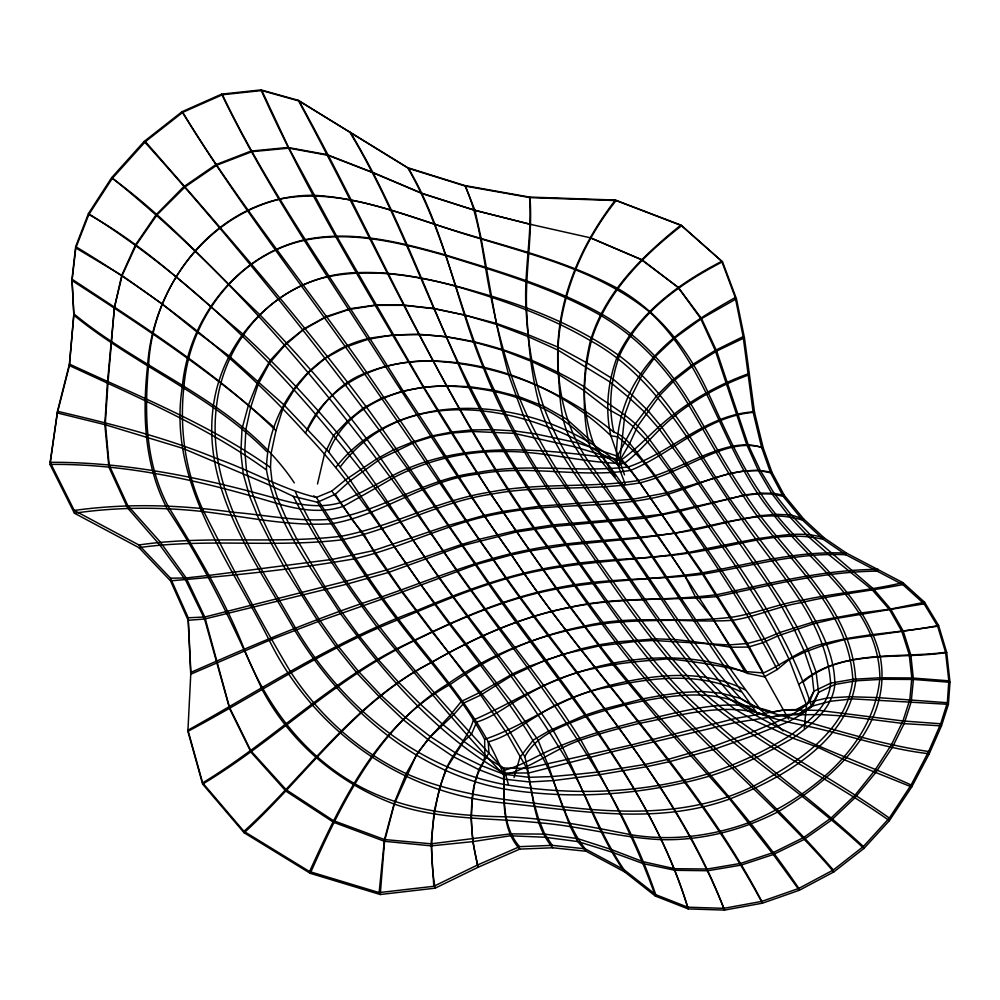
<?xml version="1.0" encoding="UTF-8"?>
<svg xmlns="http://www.w3.org/2000/svg" width="1000" height="1000" viewBox="0 0 1000 1000"><rect width="100%" height="100%" fill="white"/><g stroke="black" fill="none" stroke-linecap="round" stroke-linejoin="round"><path stroke-width="1.5" d="M266.462 469.938C266.788 409.963 310.138 351.238 369.8 338.237C443.8 325.087 520.788 349.212 584.263 386.725C606.413 403.975 632.825 416.15 649.538 439.575C666.025 461.488 681.162 484.375 697.15 506.662C741.188 569.225 788.5 631.862 811.375 705.938L799.412 713.688L784.812 714.85L734.875 722.65L611.287 752L528.7 772.975L503.562 773.05C436.7 735.05 385.425 674.912 340.462 613.638C311.8 568.425 276.137 523.825 266.462 469.938C205.837 426.1 136.8 397 69.4 365.55L73.825 315.175L72.062 280.6L75.812 247.963L88.837 214.525L112.312 178.363L145.4 141.637L182.738 112.35L222.425 94.75L261.825 90.55L299.113 101.013L408.462 168.35L465.438 186.137L530 197.613L616.062 200.575L681.663 225.65L722.5 261.775L736.438 298.762L744.425 337.775L754.513 412.275L763.213 447.875L771.988 472.4L784.35 495.425L803.737 519.075L824.338 538.025L846.637 553.2L902.9 582.612L924.575 602.225L938.587 625.438L946.712 652.487L950 682.288L948.413 704.325L941.475 725.888L929.237 753.737L911.7 787L889.375 820.65L863.925 848.462L833.825 871.925L799.338 890.275L762.362 903.2L724.475 910.1L688.175 908.913L655.387 896.075L624.637 871.888L586.175 851.263L577.762 841.562L570.262 826.513L558.125 794.762L549.113 767.663L537.913 739.812L511.125 701.475L450.387 623.862L421.012 584.8L394.487 547.013L350.45 480.525L328.675 451.975L283.625 404.55L229.1 355.988L196.625 331.712L162.013 303.825L122.088 275.587L75.812 247.963M586.175 851.263L552.762 847.775L519.775 849.112L478.062 867.275L435.125 888.175L380.25 894.513L310.275 873.337L244.125 832.775L202.625 784.1L187.887 731.35L190.85 672.412L188.225 617.775L170.525 578.2L138.912 544.987L74.25 510.45L50.163 462.325L57.462 411.287L69.438 364.087L73.85 313.788L71.988 279.163L75.65 246.612L88.425 213.575L111.688 177.6L144.137 141.463L182.013 111.713L221.637 94.125L261 89.9L298.263 100.337L407.713 167.688L464.888 185.562L529.55 197.075L615.388 200.05L680.837 225.087L721.75 261.312L735.263 297.525L743.15 336.625L753.075 411.887L761.625 447.413L770.6 472.8L783.112 496.287L802.513 520.087L823.325 539.338L845.85 554.775L902.8 584.6L924.087 603.837L937.65 626.237L945.588 652.337L948.825 680.812L947.35 702.712L940.688 723.775L928.625 751.525L911.125 784.987L889.325 818.062L863.375 846.5L833.325 869.987L798.825 888.4L761.787 901.388L723.838 908.337L687.7 907.188L655.738 894.65L624.025 869.675L585.15 848.812L552.275 845.362L519.612 846.663L477.625 864.95L433.812 886.287L379.137 892.6L309.587 871.575L243.975 831.363L202.65 782.887L187.938 730.2C263.038 688.45 335.325 640.688 416.375 610.725C463.088 591.163 510.975 573.1 561.325 565.7C609.087 557.425 658.062 559.875 705.625 550.175C744.312 543.725 784.013 530.05 823.325 539.338M947.35 702.712L877.425 697.588L849.887 696.725L827.212 697.975L809.45 702.163L799.987 709.762L787.362 717.25L753.913 731.425L713.388 746.325L668.375 759.3L645 764.463L597.938 772.038L574.575 774.513L551.65 776.587L528.9 777.312L503.762 774.212L481.037 765.462L455.788 753.088L430.475 736.663L405.112 717.175L380.887 695.25L358.288 671.175L337.663 645.575L318.875 618.925L301.913 592.337L272.375 539.825L260.725 515.312L252.125 492.663L246.525 470.8L244.812 450.875L245.863 429.475L250.65 407.475L258.188 384.35L269.462 363.175L284.788 345.412L303.125 329.875L324.562 317.838L348.675 309.538L375.2 305.338L403.825 305.325L433.963 308.738L465.125 315.175L496.8 324.5L528.275 336.637L557.962 350.112L609.888 381.9L628.2 396.962L643.962 411.55L658.088 427.562L684.613 463.825L768.4 585.3L781.9 606.975L794.488 629.925L804.663 652.138L811.975 673.913L813.913 691.237L806.538 704.95L796.575 709.575L784.312 709.887L735.225 718.487L630.95 745.062L526.912 768.425L503.75 768.062L486.825 757.913L463.775 741.363L442.663 724.35L420.312 704.15L398.5 682.188L377.962 659.3L358.762 635.425L341.037 611L324.725 586.413L297.062 539.675L286.075 518.125L277.787 498.938L272.013 481.138L270.475 467.488L271.238 452.725L275.963 430.688L282.938 408.363L294.2 389.725L308.363 372.638L325.475 358.113L345.55 347.137L367.938 339.312L392.463 335.012L418.738 334.237L446.35 336.763L474.8 342.287L503.462 350.475L531.838 361.538L558.725 374.45L584.062 390.637L607.275 408.688L620.475 416.037L633.225 426.6L645.337 439.237L657.312 453.975L682.075 488.113L736.812 567.925L764.562 612.112L777.75 635.938L789.225 659.538L806.538 704.95L804.237 728.325M380.25 894.513L384.538 841.312L394.3 804.1L416.312 755.188L427.863 739.45L450.475 714.912L461.2 701.5L480.763 692L512.712 673.812L529.3 666.287L563.4 654.163L598.55 646.075L634.738 641.538L653.263 640.462L728.6 644.95L747.5 643.5L764.587 638.862L780.037 632.438L815.863 621.225L862.013 612.837L890.675 609.05L924.575 602.225M530 197.613C532.688 234.375 525.288 270.9 526.538 307.725C527.987 340.925 530.875 374.325 539.925 406.425C555.812 456.75 593 496.15 621.013 539.862C660.1 593.575 692.05 652.788 737.25 701.812C758.012 716.838 783.85 720.987 808.312 726.4C848.725 735.125 887.9 749.225 929.237 753.737M379.137 892.6L384.462 839.525L394.663 801.862L406.188 773.625L418.113 752.237L430.475 736.663L454.2 714.15L463.963 702.95L480.7 695.113L511.025 676.1L544.587 660.487L580.6 648.975L599.175 644.8L617.987 641.787L655.713 638.85L674.725 639.525L693.8 641.625L731.1 647.25L748.325 647.05L762.962 642.7L777.75 635.938L813.275 623.862L835 618.663L924.087 603.837M340.387 466.7C408.975 375.725 540.388 407.638 619.3 465.925L619.888 460.363L629.625 443.575L637.712 426.112L660.175 394.9L674.9 379.9L693.787 365.238L716.663 351.075L744.425 337.775M619.3 465.925L624.875 414.425L632.038 395.062L641.988 375.288L655.575 356.3L675.325 337.612L701.562 318.612L736.438 298.762M803.737 519.075L791.175 514.913L776.35 514.362L760.537 515.625L727.312 521.7L675.6 533.1L639.325 538.062L565.962 545.262L529.55 551L511.55 554.913L476.275 564.475L401.938 592.112L318.212 621.538L269.3 640.35L190.75 674.2L188.15 620.275L170.512 580.837L138.912 547.65L74.4 513.2L50 464.425L57.375 412.962L69.4 365.55M317.5 484L324.45 454.2L333.612 435.425L347.587 420.9L363.338 407.95L381.525 398.225L401.662 391.362L423.363 387.225L446.225 385.6L470.05 386.725L494.4 390.363L518.962 396.675L543.488 406.112L566.938 419.312L593.475 443.25L615.075 476.688M514.087 777.5L519.913 757.387L533.237 740.1L549.05 730.85L584.575 715.325L603.775 709L643.2 698.775L663.088 695.15L682.7 692.438L702.163 691.462L721.637 693.275L740.763 698.5L760.487 709.488L783.05 730.888M310.275 873.337C341.887 802.188 379.263 725.7 448.175 683.662C488.663 655.075 535.625 636.138 584.288 627.075C632.712 616.675 682.513 623.2 731.325 617.263C755.812 613.612 778.8 603.7 803.3 600C836.275 592.788 870.088 590.6 902.9 582.612M309.587 871.575C341.8 800.775 378.8 723.075 450.387 684.412C490.525 655.9 536.388 635.413 584.788 626.05C633.25 614.338 682.975 623.212 731.912 620.375C755.6 617 777.487 606.425 801.125 602.675C834.638 594.6 869.013 591.225 902.8 584.6M328.675 451.975C346.688 405.938 399.325 385.6 445.85 386.138C498.113 387.15 553.112 402.85 588.875 443.038L590.8 448.413L621.375 485.625L670.85 554.825L684.562 575.237L695.575 597.275L713.3 619.35L744.725 671.488L763.388 672.962C784.7 663.475 802.537 647.487 826.263 643.138C863.012 633.35 901.375 632.925 938.587 625.438M615.388 200.05C577.137 249.45 552.238 311.2 558.725 374.45C561.2 408.825 572.962 441.625 593.888 469.075C649.163 549.362 701.188 632.05 760.487 709.488L772.562 712.175L784.312 709.887L819.1 710.362L902.95 720.962L940.688 723.775M811.375 705.938L818.587 692.412L816.1 672.113L807.738 649.237L796.963 626.812L784.013 603.962L756.162 562.062L713.512 502.175L661.925 427.325L648.05 410.712L632.038 395.062L612.825 378.913L586.825 362.85L558.237 347.225L528.038 334.65L496.337 323.387L464.562 315.038L434.2 308.488L404.5 305.15L376.362 304.938L350.312 308.663L326.45 316.438L304.75 328.312L286.4 342.9L270.413 360.2L258.137 381.05L248.512 404.888L242.013 428.837L240.85 453.05L243.3 474.05L249.625 496.337L258.888 519.125L271.15 543.225L285.375 569.163L318.212 621.538L336.825 647.875L357.137 673.275L379.425 696.925L402.875 719.388L427.863 739.45L453.075 756.513L478.787 769.613L503.612 779.075L529.65 781.988L553.575 780.55L600.087 774.613L646.162 766.8L668.975 761.825L713.012 749.712L753.775 735.438L787.837 722.05L801.45 714.463L812.575 705.987L830.438 701.25L852.55 698.888L948.413 704.325M585.15 848.812C563.362 821.012 558.663 784.325 540.712 754.362C519.7 715.062 491.112 680.35 465.075 644.325C409.95 575.4 366.6 497.35 305.525 433.212C326.238 383.263 381.25 359.325 432.837 360.988C498.775 362.525 563.513 389.913 610.85 435.75L624.525 474.9M307.762 429.412C320.913 404.825 339.938 381.838 367.1 372.525C388.088 364.025 410.688 360.7 433.25 361.138C499.038 364.312 563 390.538 613.837 432.113C628.825 437.362 635.837 453.025 646.237 463.888C658.45 479.025 668.725 495.55 680.312 511.15C715.925 560.862 750.8 611.35 779.137 665.638M616.062 200.575C577.725 248.725 554.85 309.425 557.987 371.375C560.337 392.95 559.237 415.637 568.825 435.662C575.625 448.837 584.113 461.037 592.737 473.075C651.75 549.975 699.638 634.575 756.762 712.712L771.363 717.025L784.812 714.85L821.05 714.587L844.8 716.05L904.112 723.625L941.475 725.888M552.762 847.775C531.213 822.337 533.138 787.175 524.788 756.725C537.438 733.438 564.1 725.9 586.9 716.213C605.35 709.963 624.15 704.812 643.25 700.962C680.9 693.688 723.725 688.75 756.762 712.712M335.75 467.438C403.188 381.688 540.212 397.762 616.625 461.7L625.35 484.412M244.125 832.775C306.125 776 354.75 702.15 431.075 662.638C474.475 637.8 520.725 616.888 570.075 607.45C618.45 597.075 668.275 601.175 717.038 594.637C770.3 583.337 823.438 569.587 878.288 569.375M243.975 831.363C306.15 774.625 355.188 700.688 432.2 662.062C475.35 637.212 521.475 616.6 570.588 607.1C618.713 596.225 668.263 601.038 716.963 596.55C770.037 585.25 823 571.638 877.65 571.125M57.375 412.962L104.825 424.613L182.5 448.225L269 484.837L293.337 496.375L317.4 502.25L335.25 494.3L350.45 480.525L380.988 458.562L414.837 442.188L433.15 436.425L452.287 433.038L472 431.45L513.9 433.338L575.087 446.962L619.888 460.363L624.15 463.525L630.438 470.412L639.875 482.9L702.638 572.788L747.5 643.5L763.388 672.962M680.837 225.087C642.6 255.925 604.8 292.188 590.45 340.675C582.125 374.387 581.475 410.3 593.475 443.25L593.4 444.188C648.2 518.263 698.337 595.737 747.812 673.45L764.35 676.812L777.262 669.538L789.225 659.538L804.663 652.138L823.05 645.4L844.875 639.487L937.65 626.237M681.663 225.65C643.587 255.375 607.55 291.075 592.1 338.038C583.038 372.3 581.562 408.312 588.875 443.038M57.462 411.287C111.562 424.025 165.787 437.5 217.262 458.762C250.787 470.45 281.788 489.125 316.363 497.425L331.788 491.037L345.962 479.562L361.163 469.3L376.863 458.85L393.738 449.712L411.838 442.262L430.838 436.15L450.925 432.188L471.688 429.95L493.062 429.7L514.575 430.913L536.213 434.05L577.45 442.812L617.312 456.163L621.712 459.613L628.275 466.938L638.438 480.513L702.537 574.263L748.325 647.05L788.55 719.1M799.038 684.388C838.538 648.75 896.825 658.787 945.588 652.337M803.062 682.113C842.525 648.4 899.112 659.987 946.712 652.487M202.65 782.887C275.613 738.65 336.062 675.337 414.65 640.175C460.05 618.138 506.775 597.712 556.562 588.013C604.612 577.688 654.05 580.325 702.537 574.263C750.075 566.375 797.15 552.238 845.85 554.775M202.625 784.1C275.663 740.288 336.05 677.588 413.688 641.05C459.288 618.825 506.312 598.375 556.475 589.05C604.725 579.763 654.112 579.9 702.638 572.788C750.2 563.987 797.862 550.388 846.637 553.2M735.263 297.525C699.013 318.15 661.475 340.85 638.725 377C622.025 402.212 615.662 431.75 616.625 461.7L617.312 456.163L633.225 426.6L656.637 395.763L672.337 380.25L691.7 365.112L715.238 350.425L743.15 336.625M721.75 261.312C679.013 283.375 637.438 313.275 616.7 358.137C607.712 382.987 605.037 409.85 610.85 435.75L617.8 436.875C649.325 461.75 668.487 498.175 691.975 530.025C722.812 574.987 752.412 620.938 777.262 669.538M722.5 261.775C680.863 283.4 639.675 311.988 619.4 355.863C610.6 380.288 608.112 406.688 613.837 432.113M799.412 713.688L812.575 705.987L818.587 692.412L834.825 684.513L855.738 680.837L882.375 679.3L913.425 679.463L950 682.288M796.575 709.575L809.45 702.163L813.913 691.237L830.612 683.15L852.8 679.3L879.887 677.775L911.825 677.962L948.825 680.812M187.887 731.35C257.738 694.275 323.512 649.35 397.35 620C444.75 600.375 492.137 579.388 542.9 570.05C591.1 560.737 640.375 559.95 688.838 552.375C712.15 547.4 735.537 542.75 758.988 538.462C780.525 535.55 803.162 530.9 824.338 538.025M190.85 672.412C253.575 644.775 316.688 617.888 381.975 596.763C430.625 579.862 478.35 559.425 529.188 549.75C577.25 539.888 626.587 540.45 674.975 532.987C717.125 528.175 760.15 507.038 802.513 520.087M748.875 374.825C722.6 384.625 697.4 397.575 675.55 415.3C656.838 429.738 643.088 449.425 624.15 463.525C583.837 463.062 544.487 450.975 504.062 451.562C465.887 450.825 427.837 459.988 393.938 477.45C377.287 487.375 360.35 496.763 343.475 506.275C321.138 513.938 297.438 509.588 275.425 503C202.125 481.087 127.062 463.525 50 464.425M747.5 374.075C720.438 384 694.825 397.738 672.163 415.65C654.388 429.225 639.888 446.575 621.712 459.613C544.675 449.538 461.625 438.062 390.075 476.95C373.837 486 357.25 494.412 340.562 502.612C319.788 508.738 298.15 504.675 277.787 498.938C203.588 478.088 127.675 461.887 50.163 462.325M478.062 867.275L472.837 841.625L471.138 818.263L472.475 797.588L474.913 782.038L478.787 769.613L483.663 761.625L484.875 755.5L484.637 739.325C527.65 724.938 563.888 694.262 609.637 686.888C652.825 677.4 699.663 671.675 740.875 691.787M293.337 496.375C316.988 543.15 346.962 586.512 378.15 628.525C418.938 678.4 459.425 728.825 504.225 775.163C531.7 767.8 553.962 749.163 580.812 740C599.763 733.512 619.113 728.275 638.575 723.562C681.912 715.238 728.15 700.325 771.363 717.025M754.513 412.275C706.65 415.7 672.812 453.338 630.438 470.412C580.025 478.387 528.55 464.237 478.05 474.1C425.5 479.513 382.725 515.225 331.4 523.75C287.625 526.487 244.3 516.325 200.975 511.325C158.825 506.85 116.388 507.1 74.4 513.2M753.075 411.887C705.662 415.075 671.475 452.275 628.275 466.938C578.062 472.962 526.9 462.6 476.85 472.688C425.138 478.812 381.488 511.362 330.55 519.288C297.9 522.013 265.538 514.9 233.088 512.263C180.463 504.812 126.988 503.062 74.25 510.45M138.912 544.987C205.925 535.013 274.062 544.338 341.238 536.237C392.137 526.5 438.263 500.062 489.725 492.175C538.787 482.287 589.212 488.425 638.438 480.513C659.862 475.475 679.75 465.838 699.862 457.137C719.188 449.263 740.7 440.538 761.625 447.413M138.912 547.65C206.1 538.088 274.288 547.825 341.6 539.85C392.837 529.65 438.837 501.875 490.838 494.3C540.037 484.65 590.588 491.213 639.875 482.9C661.988 477.312 682.438 467.088 703.088 457.663C721.762 449.487 742.812 441.175 763.213 447.875M188.15 620.275L204.575 619.038L346.3 584.288L387.912 572.638L462.887 545.538L516.462 532L553.088 526.5L644.975 518.138L680.312 511.15L745.55 494.762L760.475 493.1L774.163 493.4L784.35 495.425M188.225 617.775L204.788 617L346.512 581.112L386.887 569.913L460.55 544.8L478.825 539.362L515.85 530.638L553.35 524.862L627.25 518.575L662.075 514.175L743.112 495.588L758.263 493.787L772.087 493.963L783.112 496.287M170.512 580.837C231.8 575.612 293.35 569.575 354 558.888C404.9 547.112 451.587 521.15 503.525 512.875C552.238 503.312 602.487 508.075 651.125 498.363C691.5 490.95 729.7 463.387 771.988 472.4M170.525 578.2L186.163 577.95L209.412 575.35L332.488 559.362L373.537 550.6L447.15 525.775L483.963 515.438L502.7 511.45L540.675 506.062L632.888 499.237L666.213 492.875L728.913 473.713L744.062 470.925L758.238 470.3L770.6 472.8M928.625 751.525C887.337 745.387 847.288 733.525 807.262 722C784.5 716.275 760.5 711.975 740.763 698.5C695.2 650 660.212 592.913 621.912 538.775C594.038 495.737 561.013 454.862 543.488 406.112C532.938 374.963 527.837 342.287 526.075 309.513C523.638 271.887 532.388 234.638 529.55 197.075M744.725 671.488C719.4 665.387 693.65 661.312 667.725 658.85C643.413 661 619.025 662.712 595.188 668.275C550.988 676.35 513.925 702.613 473.425 719.987C467.8 738.713 452.987 752.337 445.538 770.4C431.962 808.125 428.225 848.625 435.125 888.175M530.95 224.475L474.963 210.4L422.713 193.812L373.125 172.838L327.95 155.312L288.913 148.138L252.013 151.675L216.85 165.175L185.05 186.962L157.1 214.775L136.163 245.037L122.088 275.587L114.375 307.825L107.387 383.288L104.825 424.613L108.925 467.225L127.6 507.975L159.762 544.925L185.7 580.325L204.575 619.038L229.675 708.863L251.075 752.288L285.95 791.15L333.488 822.237L384.538 841.312L431.25 845.863L472.837 841.625L510.275 835.788L544.9 837.237L577.762 841.562L611.438 851.975L643.388 863.688L675.188 870.312L707.825 870.725L740.987 865.15L773.288 854.525L803.75 839.638L831.137 820.387L854.688 798.062L875.625 772.7L892.275 747.475L904.112 723.625L911.188 701.938L913.425 679.463L910.85 655.113L903.2 631.05L890.675 609.05L873.263 588.713L810.025 534.487L791.175 514.913L774.163 493.4L760.212 470.288L748.288 445L716.663 351.075L701.562 318.612L678.475 287.65L642.05 259.825L590.825 237.913L530.35 224.312L474.288 210.125L422.088 193.3L372.262 172.213L326.987 154.613L287.825 147.463L250.863 151.1L215.738 164.713L183.538 186.887L156.163 214.688L135.475 244.95L121.75 275.325L114.475 307.137L108.05 381.788L105.337 422.8L109.162 465.125L127.75 505.538L160.312 542.062L186.163 577.95L204.788 617L229.462 707.288L250.825 750.763L286.075 789.663L333.387 820.625L384.462 839.525L431.075 843.812L510.575 833.875L544.7 834.1L577.638 838.6L611.263 849.488L643.037 861.663L674.65 868.713L707.387 869.013L740.675 863.388L773.125 852.613L803.65 837.537L830.962 818.125L854.9 795.35L875.1 770.037L891.425 744.725L902.95 720.962L909.812 699.638L911.825 677.962L909.2 654.5L901.75 631.163L889.55 609.675L872.312 589.938L828.763 554.612L808.088 536.375L789.075 516.175L772.087 493.963L758.238 470.3L746.663 444.487L715.238 350.425L700.45 318.137L677.887 287.15L641.263 259.613L590.225 237.812M772.562 712.175C728.512 695.337 681.712 712.4 637.913 721.4C611.013 728.363 584.087 735.537 558.55 746.65C540.05 753.562 523.737 765.138 504.475 770.188C426.138 684.587 344.712 598.462 295.413 491.938M747.812 673.45C699.388 653.413 644.9 654.25 594.812 667.4C570.45 673.95 546.638 682.875 524.975 695.962C508.587 704.312 494.5 716.688 476.637 722.05L471.512 734.1L463.775 741.363L447.362 766.85L440.012 786.413L434.15 811.637L431.075 843.812L433.812 886.287M911.7 787L844.275 759.788L817.825 747.237L792.837 738.175L752.412 719.488L735.125 709.325L718.375 696.625L702.35 680.175L671.438 640.95L554.663 471.35L533.913 437.3L524.625 418.95L508.675 374.862L502.137 349.625L496.337 323.387L481.15 238.525L474.963 210.4L465.438 186.137M745.075 689.775C702.6 668.475 653.487 674.325 609.1 685.612C584.312 692.562 559.5 700.812 538.025 715.387C521.812 725.025 506.763 736.888 488.237 741.875L488.938 752.825C481.225 765.562 474.175 778.825 472.65 794.2C469.837 817.887 471.775 841.85 477.625 864.95M911.125 784.987C847.55 755.8 778.438 735.125 721.637 693.275C675.812 647.7 640.863 592.788 603.638 540.312C572.737 494.162 539.712 448.587 518.962 396.675C506.4 364.5 497.6 330.988 491 297.113C482.925 259.812 480.788 220.725 464.888 185.562M69.438 364.087C137.787 395.812 208.5 423.825 270.475 467.488M313.712 495.9L316.363 497.425C342.738 538.263 368.3 579.7 397.85 618.362C435.688 668.088 479.988 714.375 503.15 773.5M75.65 246.612C160.375 297.65 239.412 359.412 305.525 433.212M72.062 280.6C141.912 325.838 212.037 371.737 274.113 427.45M88.837 214.525C146.025 246.275 192.575 292.162 242.413 333.65C276.388 364.725 307.987 398.3 337.725 433.425C375.525 478.738 404.363 530.55 439.562 577.788C476.525 629.525 518.288 677.688 553.362 730.788C580.05 776.35 594.038 828.562 624.637 871.888M889.375 820.65C827.412 777.025 757.387 744.837 700.075 694.762C650.512 643.475 611.562 583.3 570.962 524.963C537.388 475.175 504.913 424.012 483.35 367.688C456.138 302.1 444.925 229.938 408.462 168.35M71.988 279.163C142.688 325.812 214.9 371.425 275.963 430.688M889.325 818.062C827.938 774.438 758.787 741.6 702.163 691.462C657.288 646.488 621.6 593.55 585.062 541.85C551.838 493.275 518.612 444.212 494.4 390.363C459.888 318.325 447.8 237.075 407.713 167.688M88.425 213.575C232.438 304.325 343.762 436.625 438.038 576.475C478.512 632.962 521.875 687.575 558.55 746.65C583.938 785.738 597.7 831.15 624.025 869.675M73.85 313.788C145.062 372.887 241.225 403.312 294.3 482.875M73.825 315.175C134.975 365.312 210.987 395.025 266.988 451.788M112.312 178.363C166.65 217.95 211.163 268.3 259.55 314.45C291.65 348.025 323.025 382.4 351.488 419.15C390.1 467.488 421.1 521.225 457.7 571.025C497.625 628.162 544.113 680.6 580.812 740C608.975 790.312 636.138 841.612 655.387 896.075M111.688 177.6C248.3 287.362 357.575 426.075 456.087 569.938C529.712 673.388 614 772.7 655.738 894.65M863.925 848.462C805.7 794.112 737.237 751.787 680.938 695.462C636.6 650.337 602.663 596.462 565.962 545.262C530.85 494.412 495.938 443.088 468.85 387.388C429.25 302.638 399.062 213.35 350.7 132.863M863.375 846.5C805.3 792.638 739.25 747.95 682.7 692.438C638.975 647.038 602.712 595.212 566.425 543.875C531.413 493.35 497.6 441.775 470.05 386.725C427.725 302.9 398.263 212.887 349.787 132.137M833.825 871.925C780.537 809.95 717.4 757.688 662.038 697.812C619.225 651.625 584.175 599.012 547.712 547.837C446.287 409.775 381.55 250.175 299.113 101.013M833.325 869.987C780 808.4 719.05 754.2 663.088 695.15C620.9 648.65 583.913 597.762 547.788 546.5C446.825 408.288 379.212 250.212 298.263 100.337M145.4 141.637C221.15 228.275 297.087 314.95 366.35 406.925C404.188 458.6 438.875 512.487 476.275 564.475C552.5 675.375 648.263 777.55 688.175 908.913M144.137 141.463C269.413 280.262 382.675 429.062 488.1 583.312C560.1 687.438 650.387 783.512 687.7 907.188M331.788 491.037L350.037 515.9L401.213 590.037L480.7 695.113L507.575 734.45L526.912 768.425L534.012 803.125L538.638 819.188L544.7 834.1L552.275 845.362M799.338 890.275L773.288 854.525L729.6 799.05L658.2 719.225L613.062 664.825L556.475 589.05L490.838 494.3L424.05 387.512L336.463 235.812L288.913 148.138L261.825 90.55M798.825 888.4C752.938 820.438 697.312 760.1 643.2 698.775C602.45 651.275 565.3 600.825 529.188 549.75C491.962 496.875 456.6 442.7 423.363 387.225C366.262 289.825 307.1 193.175 261 89.9M519.775 849.112C501 828.538 504.438 798.888 503.562 773.05L504.225 775.163M519.612 846.663C500.8 825.263 504.6 794.5 503.75 768.062L508.387 784.45M335.25 494.3L352.1 519.812L364.237 534.637L374.875 553.75L401.938 592.112L432.388 632.275L495.15 710.7L509.038 730.288L524.788 756.725M317.4 502.25C343.162 542.087 368.4 582.35 397.35 620C426.987 659.362 461.512 695.413 484.637 739.325M182.738 112.35C243.275 212.025 319.012 301.075 384.012 397.663C422.225 450.487 455.337 506.8 493.587 559.612C572.888 674.7 672.85 778.188 724.475 910.1M182.013 111.713C242.975 210.987 315.575 302.325 381.525 398.225C418.537 451.637 454.738 505.613 492.4 558.575C570.013 674.775 673.188 775.9 723.838 908.337M762.362 903.2C694.862 776.087 590.875 674.2 511.55 554.913C473.263 501.825 440.112 445.337 403.288 391.287C342.663 292.65 272.625 199.537 222.425 94.75M761.787 901.388C695.35 773.688 589.725 673.175 510.725 553.787C467.287 492.562 426.337 429.625 385.588 366.587C328.512 277.275 267.762 189.838 221.637 94.125M216.35 407.425C206.438 489.25 257.137 560.363 295.425 627.913C340.8 704.562 414.85 767.525 503.888 784.4C571.875 796 643.05 793.775 709.2 773.413C738.475 763.713 766.55 750.6 792.487 733.888C809.15 720.788 828.95 706.162 830.612 683.15C826.062 618.862 776.038 570.375 741.9 519.462C695.863 456.512 661.95 379.738 590.45 340.675C548.375 315.912 502.088 299.75 455.4 286.137C413.9 275.175 370.175 268.113 327.562 276.85C266.675 290.462 222.638 346.425 216.35 407.425M182.275 387.062C167.25 481.863 229.45 560.562 269.3 640.35C314.137 731.462 402.562 794.013 504 802.987C578.7 810.725 656.762 825.387 729.6 799.05C781.637 778.4 847.788 742.362 855.738 680.837C852.225 604.05 783.95 555.1 745.55 494.762C725.5 465.613 708.988 434.288 690.85 403.963C669.013 367.375 639.212 335.5 602.025 314.275C553.075 286.788 498.812 271.337 445.45 254.938C399.988 242.125 352.225 229.9 304.913 239.7C236.887 254.938 188.388 319.113 182.275 387.062M183.962 386.35C179.275 427.9 185.113 470.375 202.3 508.587C230.138 563.538 258.65 618.263 290.15 671.213C318.637 715.163 358.625 751.4 406.188 773.625C446.512 791.575 490.475 798.288 534.012 803.125C607.275 812.962 685.3 819.788 753.875 785.95C796.225 763.337 847.138 731.675 852.8 679.3C848.325 603.688 780.55 555.638 743.112 495.588C723.062 466.112 706.45 434.55 688.112 404.025C666.538 367.762 636.838 336.463 600.225 315.175C551.838 287.675 498.15 272.025 445.337 255.487C399.7 242.712 351.737 230.4 304.275 240.362C236.887 255.312 189.438 319.15 183.962 386.35M148.625 364.8C144.262 412.55 145.188 462.612 168.025 506.037C196.312 552.2 224.438 598.713 244.275 649.275C265.95 704.362 302.225 753.5 354.15 783.35C400.25 810.088 453.775 816.012 506.075 816.812C548.225 818.438 589.675 826.4 630.913 834.725C670.888 841.312 712 836.312 749.862 822.237C809.438 797.55 873.9 746.55 879.887 677.775C878.675 607.163 813.162 566.325 774.212 515.588C721.888 453.963 709.887 366.875 649.062 311.613C600.538 272.288 539.075 256.525 480.487 238.725C425.037 222.975 371.225 198.1 312.938 195.263C221.85 195.275 153.25 277.663 148.625 364.8M213.188 407.25C202.188 490.475 255.863 562.025 294.775 630.4C341.1 706.688 414.125 771.875 503.8 788.938C571.95 800.238 642.975 795.037 709.35 776.188C738.763 767.212 766.225 753.4 792.837 738.175C811.263 724.663 832.438 709.163 834.825 684.513C834.775 653.538 819 625.7 803.3 600C784.837 571.838 763.962 545.388 744 518.288C702.4 464.212 675.413 397.663 619.4 355.863C580.737 328.225 536.462 309.775 491.188 296.062C447.788 283.2 403.338 270.9 357.638 272.638C284.012 273.6 222.213 335.625 213.188 407.25M147.575 365.763C142.25 414.113 144.175 464.837 167.213 508.762C205.45 565.525 234.163 627.413 262.175 689.587C290.287 742.6 338.275 783.125 394.3 804.1C440.875 820.275 490.462 817.688 538.8 822.738C580.087 825.975 620.188 837.862 661.612 839.65C701.812 840.588 741.65 830.3 777.387 812.15C830.962 781.075 893.088 726.2 880.337 657.212C864.075 587.9 796.988 550.363 760.475 493.1C739 462 724.112 427.188 708.312 393.038C688.913 350.163 658.75 311.9 617.475 288.312C560.337 257.512 496.188 244.562 435 224.363C385.15 208.3 333.038 188.412 279.887 199.125C204.513 217.575 152.487 290.012 147.575 365.763"/></g></svg>
